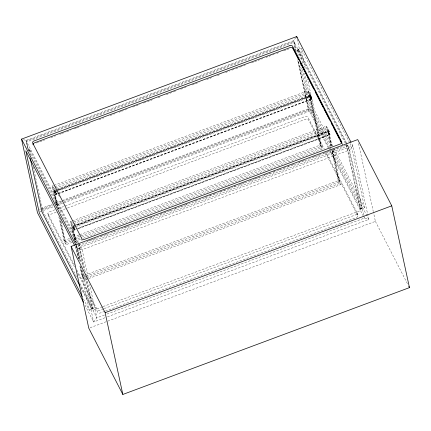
<?xml version="1.0" encoding="UTF-8"?>
<svg xmlns="http://www.w3.org/2000/svg" width="431" height="431" viewBox="0 0 431 431"><rect width="100%" height="100%" fill="white"/><g stroke="black" fill="none" stroke-linecap="round" stroke-linejoin="round"><path stroke-width="0.32" stroke-dasharray="2.15 1.62" d="M83.42 298.942L89.357 310.266L79.902 266.024M89.389 310.25L93.225 308.585L86.97 279.595M349.606 142.65L300.978 48.261L305.358 69.035M329.564 148.808L360.688 209.132L347.1 146.734L297.126 49.7L298.29 55.464M360.715 209.116L364.507 207.71L364.534 207.311L351.529 147.17L349.913 143.248M58.26 193.32L311.263 99.017L310.966 97.648L310.261 96.275L55.367 191.283L56.299 193.977L57.63 193.557M56.369 194.025L55.367 191.283M74.622 229.54C73.125 222.633 73.119 231.291 75.883 229.071M310.228 96.323L311.263 99.017M328.514 131.789L329.516 134.531L328.514 131.789L76.772 225.623M39.496 210.112L40.304 209.078M295.892 37.583L293.468 40.697L25.962 140.404L23.441 139.66M85.273 271.772L79.39 245.977L29.653 149.395L30.784 155.176M93.177 308.844L80.177 283.776M364.507 207.71L334.305 149.174M36.393 143.027L42.701 140.678M43.332 140.441L44.592 139.973M50.901 137.624L55.944 135.738M59.726 134.332L61.617 133.626M62.253 133.389L66.035 131.978M66.665 131.746L70.447 130.334M74.234 128.923L76.125 128.217M76.756 127.985L80.538 126.574M84.325 125.162L87.477 123.988M88.107 123.751L89.368 123.282M98.828 119.759L101.98 118.579M102.61 118.347L103.871 117.873M110.18 115.524L115.222 113.644M119.01 112.232L120.901 111.527M121.531 111.295L126.574 109.415M132.883 107.06L135.404 106.123M136.034 105.886L139.822 104.474M143.604 103.068L146.755 101.894M147.386 101.657L149.913 100.714M150.543 100.482L152.434 99.776M158.107 97.659L161.264 96.485M166.307 94.604L175.767 91.076M180.81 89.195L185.858 87.315M192.161 84.966L194.688 84.029M195.318 83.792L199.1 82.38M206.67 79.563L209.191 78.62M209.822 78.383L211.713 77.682M217.391 75.565L220.543 74.391M225.585 72.51L229.373 71.099M231.894 70.156L235.046 68.982M235.676 68.75L239.464 67.338M240.094 67.101L245.137 65.221M251.445 62.872L253.967 61.929M254.597 61.698L260.906 59.343M261.536 59.112L262.797 58.638M265.949 57.463L268.47 56.526M269.1 56.289L274.148 54.408M276.67 53.466L279.821 52.291M283.609 50.885L288.651 48.999M28.505 149.821L29.653 149.395M297.201 49.7L300.978 48.261M28.505 150.387L29.653 149.961M297.164 50.249C298.462 50.696 298.047 48.385 298.715 49.824L348.243 146.303L361.862 208.69L330.098 147.181M28.548 149.837L28.915 150.387L30.062 149.961M297.568 50.249L298.715 49.824M56.17 204.439L52.194 186.047L53.455 185.578M54.085 185.341L308.235 90.612L310.342 94.707L322.14 149.228L83.124 238.321M54.155 186.941L52.894 187.415L56.73 205.151M54.785 186.709L308.935 91.975L320.734 146.497L73.523 238.645M54.856 188.309L53.595 188.778L57.716 207.828M55.491 188.072L309.641 93.344L321.44 147.865L82.423 236.953M58.422 209.197L54.301 190.146L310.342 94.707M58.233 193.842L311.753 99.345L310.923 95.515L310.487 95.391L54.446 190.825L56.143 190.486M56.773 190.249L310.923 95.515M57.479 193.805L55.642 194.483L54.548 191.132L55.518 191.035L56.219 194.273L55.125 190.922M310.018 95.914L310.412 96.027L311.112 99.265L310.018 95.914L310.595 95.698L310.988 95.811L56.779 190.567M55.518 191.035L54.548 191.132M54.769 192.14L55.34 191.924M310.239 96.916L310.81 96.7L311.688 99.049L58.11 193.567M56.633 191.483L54.742 192.188L55.707 194.785L57.603 194.079M57.264 191.251L310.783 96.754L311.753 99.345M40.708 208.556L52.065 204.326M55.222 203.146L308.213 108.849L312.626 110.147L331.347 146.572L327.188 127.49L73.038 222.224M42.319 208.771L53.045 204.773M56.202 203.594L61.881 201.482M62.511 201.245L308.569 109.528L297.789 59.726M41.478 210.059L52.835 205.824M55.992 204.65L61.671 202.532M64.192 201.595L308.989 110.352L298.209 60.545M329.257 148.21L310.465 111.333L310.137 110.223L311.284 109.792L302.4 68.728M39.997 211.766L53.218 206.842M56.994 205.431L312.626 110.147L304.663 73.345M311.134 112.949L312.281 112.523L329.79 146.588M54.926 209.768L49.247 211.885A2.058 1.514 -12.2 0 0 48.04 213.959L74.45 265.356M58.077 208.593L305.293 116.445A2.058 1.514 -12.2 0 1 307.906 117.103L324.182 148.776M56.143 212.257L49.84 214.611A2.058 1.514 -12.2 0 0 48.628 216.685L74.428 266.886M59.931 210.851L66.864 208.265M67.495 208.028L305.881 119.171A2.058 1.514 -12.2 0 1 308.494 119.829L323.541 149.11M74.568 240.611L70.447 221.561L71.708 221.092M72.338 220.855L326.488 126.127L328.594 130.221L332.005 145.99M72.408 222.455L71.147 222.929L75.129 241.322M73.108 223.824L71.848 224.292L75.829 242.685M73.739 223.587L327.894 128.858L331.73 146.594M76.389 243.396L72.548 225.661L73.814 225.187M74.444 224.955L328.594 130.221M78.377 228.651L330.006 134.86L329.176 131.029L72.801 226.647L329.241 131.326L328.848 131.213M74.886 226.997L72.995 227.703L73.96 230.294L75.851 229.594M75.517 226.765L329.063 132.215L330.006 134.86M76.513 228.834L329.516 134.531M75.732 229.314L73.895 229.998L73.022 227.654M78.253 228.376L329.941 134.564M72.403 242.314L66.094 244.668L63.993 240.568L70.296 238.219M73.448 237.045L79.126 234.927M79.757 234.69L320.034 145.134L308.235 90.612M70.366 239.819L64.693 241.936L59.575 218.285M71.072 241.182L65.393 243.299L60.135 218.996M74.224 240.008L81.793 237.19M74.924 241.376L80.602 239.259M87.568 241.139L90.09 240.202M90.72 239.965L95.768 238.084M100.811 236.204L104.593 234.793M105.223 234.556L107.12 233.85M113.423 231.501L114.684 231.032M124.144 227.503L126.035 226.803M126.666 226.566L129.192 225.623M135.496 223.274L140.544 221.394M150.004 217.87L151.895 217.165M160.09 214.105L163.877 212.698M164.507 212.461L166.398 211.756M168.92 210.818L170.811 210.112M174.598 208.701L177.75 207.526M180.271 206.584L185.319 204.703M185.95 204.472L187.841 203.766M194.78 201.18L196.671 200.474M204.87 197.42L206.761 196.714M209.283 195.771L211.174 195.065M213.695 194.128L215.592 193.422M219.374 192.01L223.156 190.599M223.786 190.367L225.677 189.662M228.204 188.719L230.095 188.013M233.877 186.607L235.768 185.901M239.555 184.49L244.598 182.609M249.646 180.729L251.537 180.023M254.058 179.08L260.367 176.732M264.149 175.32L266.04 174.614M268.561 173.677L270.458 172.971M272.979 172.028L274.87 171.322M278.652 169.916L280.543 169.211M283.07 168.268L284.961 167.562M287.482 166.625L289.373 165.919M291.895 164.976L295.052 163.802M298.834 162.39L305.143 160.041M313.337 156.986L315.233 156.281M317.755 155.343L319.646 154.637M323.428 153.226L329.737 150.877M332.258 149.934L334.149 149.228M336.676 148.291L339.827 147.111M78.851 244.894L346.357 145.182L347.698 146.211L80.188 245.923L78.851 244.894L84.228 269.752M79.202 245.578L78.054 246.004L79.008 248.542L83.14 267.635M346.707 145.867L347.855 145.441M79.051 248.73L80.198 248.304M347.704 148.598L348.851 148.167M88.134 278.771L84.347 280.182L82.24 276.082L338.287 180.648L331.746 150.43M85.467 276.508L82.946 277.445L80.672 266.94M86.098 276.271L338.987 182.011L332.166 150.484M87.428 277.402L83.646 278.814L81.227 267.646M88.764 278.534L340.393 184.743L332.856 149.929M80.872 287.784L91.62 308.704L92.767 308.273M360.273 208.566L361.42 208.141M91.62 308.704C92.261 310.11 91.889 307.847 93.177 308.278M360.682 208.566L361.83 208.141M102.47 306.791L93.004 310.32L85.931 277.607M103.101 306.554L360.515 210.608L346.357 145.182M103.575 308.822L99.793 310.228A2.058 1.514 -12.2 0 1 97.18 309.577L76.907 270.135M104.205 308.585L355.834 214.794A2.058 1.514 -12.2 0 0 357.046 212.715L326.025 152.358M104.798 311.311L100.38 312.954A2.058 1.514 -12.2 0 1 97.767 312.303L77.499 272.861M105.428 311.074L356.426 217.52A2.058 1.514 -12.2 0 0 357.633 215.441L325.383 152.693M104.437 315.007L96.867 317.83L93.635 321.979L84.735 304.663M106.963 314.07L364.373 218.124L368.785 219.422L352.86 145.818L351.324 142.833M104.97 317.755L93.635 321.979L82.542 270.722M107.486 316.817L368.785 219.422L332.883 149.557M90.047 327.738L375.401 221.378L373.424 212.214M329.176 131.029L328.74 130.905L72.699 226.34L73.13 226.469L73.96 230.294M345.948 142.806L293.468 40.697L295.456 49.872M346.255 143.404L349.627 149.972L364.373 218.124L329.699 150.645M375.401 221.378L407.915 284.638M332.77 146.184L314.468 110.411L307.47 78.808M328.163 147.661L308.213 108.849L297.579 59.699M320.034 145.134L322.14 149.228M338.287 180.648L340.393 184.743M56.326 190.631L57.248 192.425M58.476 194.812L59.397 196.606M81.206 239.038L82.434 241.425L82.256 240.606A2.058 1.514 -12.2 0 0 82.364 240.778M52.194 186.047L54.301 190.146M70.447 221.561L72.548 225.661M78.437 242.513L25.962 140.404L27.805 148.927M78.744 243.111L82.122 249.678L88.075 277.203L339.687 183.38L332.441 149.875M28.915 150.387L77.44 244.808M76.174 245.395L77.709 248.38L81.12 264.149M76.492 276.605L43.138 211.546M80.909 286.782L96.867 317.83L89.637 284.412M312.281 112.523L311.284 109.792M75.377 247.001L76.33 249.538L78.35 258.859M43.046 211.298L42.631 209.929M358.554 143.518L373.278 211.562M342.139 143.658L342.37 144.751M357.121 212.898L357.708 215.624M342.117 143.749L342.295 144.563M357.159 213.092L357.752 215.818M326.488 126.127L330.895 146.486M297.271 39.173L302.53 63.492M298.306 49.824L300.283 58.95M299.981 63.287L310.137 110.223M296.226 51.375L294.244 42.2L26.733 141.907L28.791 151.69M295.946 51.208L293.818 41.381L26.313 141.088L28.155 149.605M84.691 274.806L92.029 308.704M76.529 244.054L80.511 262.447M82.219 270.329L84.347 280.182M76.54 245.972L79.81 261.078M76.12 245.918L79.39 261.024M75.705 245.864L78.404 258.347M80.112 266.229L82.24 276.082M54.882 190.955L55.707 194.785M61.121 221.674L66.094 244.668M58.875 216.922L63.993 240.568M47.922 213.582L48.552 216.502M33.322 166.905L42.491 209.277M341.33 146.54A2.058 1.514 -12.2 0 1 341.088 146.642M342.192 143.932A2.058 1.514 -12.2 0 1 342.241 144.326M352.86 145.818L349.627 149.972L82.122 249.678L77.709 248.38L352.86 145.818M328.664 131.541L328.271 131.428L329.365 134.779L328.664 131.541M73.771 226.55L73.378 226.437L74.471 229.788L73.771 226.55"/><path stroke-width="0.65" d="M83.506 302.276L37.475 212.709L21.55 139.105L296.7 36.543L351.017 142.235M71.093 246.424L357.708 139.596L391.752 205.84L409.45 287.622L122.835 394.457L88.786 328.207L71.093 246.424L105.137 312.674L122.835 394.457M105.137 312.674L391.752 205.84M32.998 144.617A2.058 1.514 -12.2 0 1 34.324 142.914L290.37 47.48A2.058 1.514 -12.2 0 1 292.983 48.132L341.81 143.151M292.913 48.622A2.058 1.514 -12.2 0 1 293.155 48.951L298.683 59.704M300.218 62.694L306.058 74.051M306.673 75.242L308.208 78.232M308.822 79.428L313.736 88.991M315.271 91.975L323.255 107.513M323.87 108.709L329.704 120.066M331.24 123.05L332.775 126.041M333.389 127.237L339.224 138.588M339.838 139.784L341.374 142.774M408.836 286.426L409.45 287.622M21.55 139.105L75.867 244.797M74.455 245.207L25.801 150.834L39.318 212.973L82.192 296.555M79.95 285.995L41.996 211.977L30.202 158.209M296.7 36.543L296.986 37.858M292.983 48.132L293.155 48.951M289.955 45.573L33.914 141.007A2.058 1.514 -12.2 0 0 32.702 143.087L81.842 238.699A2.058 1.514 -12.2 0 0 84.454 239.356L340.495 143.916A2.058 1.514 -12.2 0 0 341.708 141.837L292.568 46.225A2.058 1.514 -12.2 0 0 289.955 45.573"/></g></svg>
